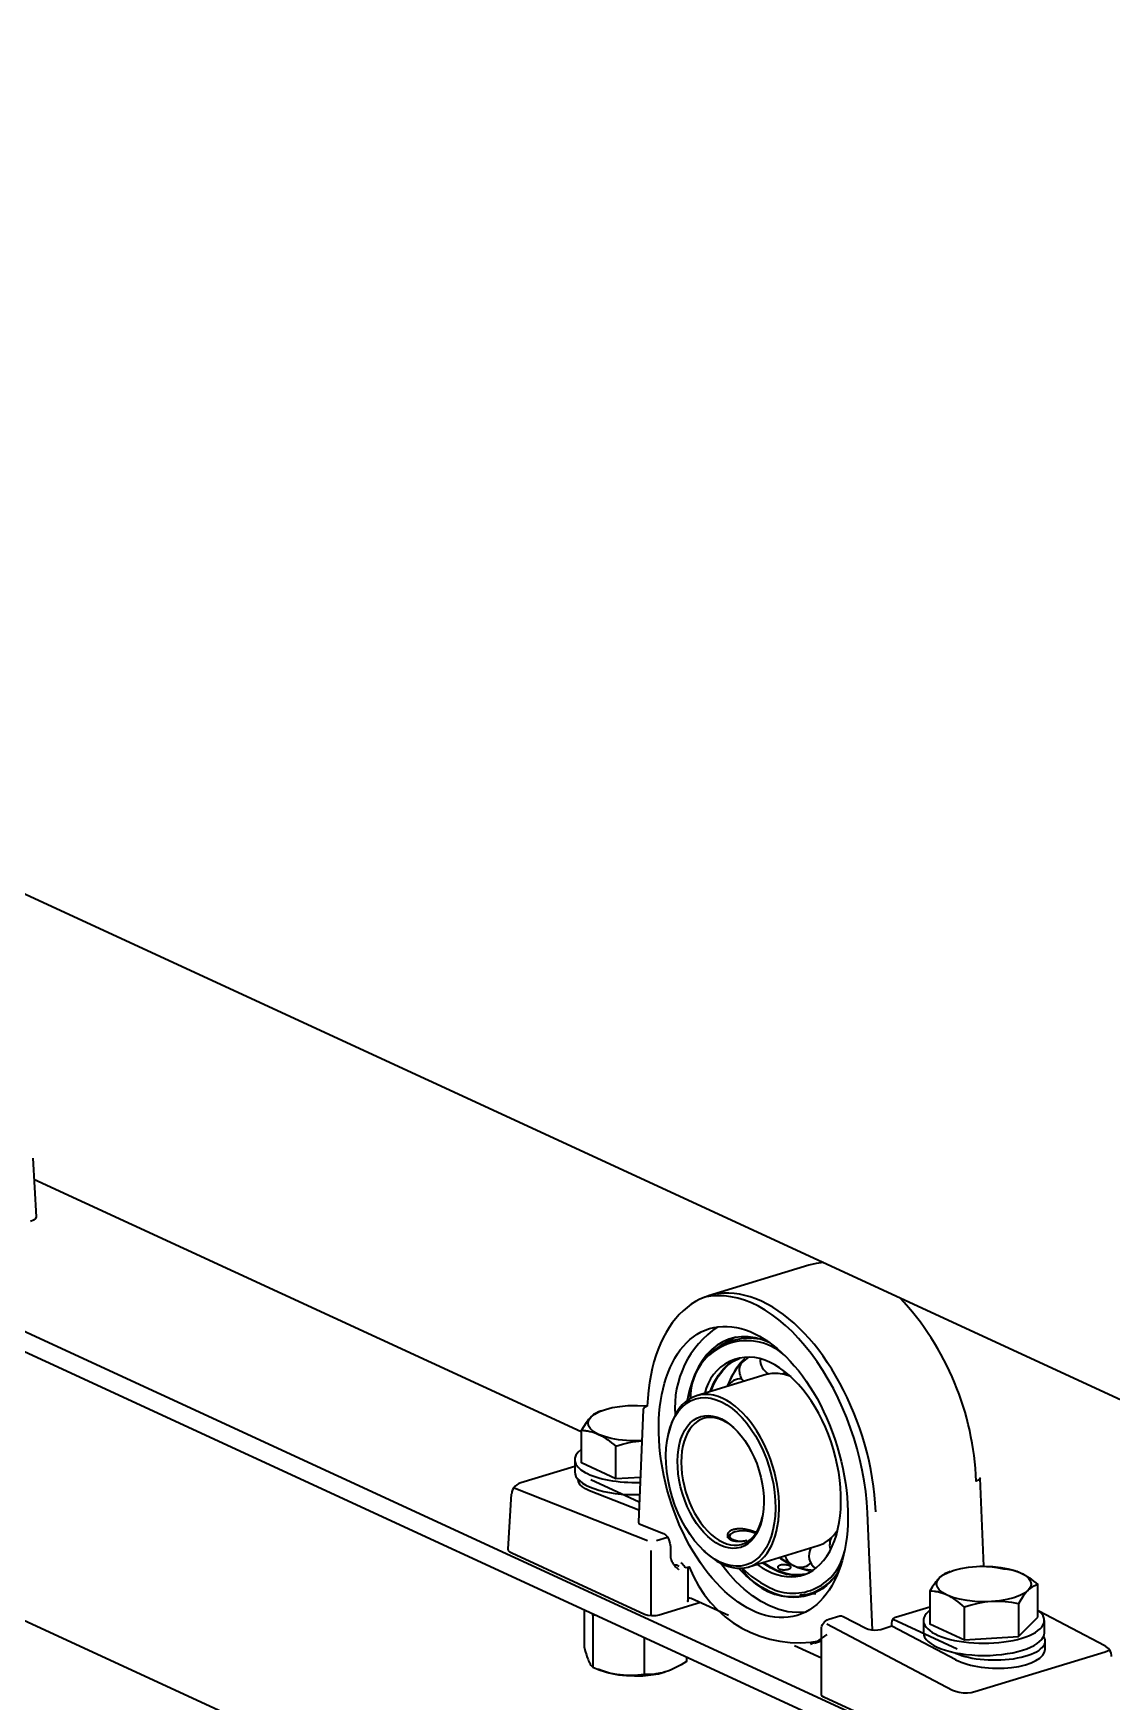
# Model space of a CAD drawing. Header units: millimetres. Extents: x -8400 to 8400, y -5940 to 5940.
# Drawn here: x 4568.2 to 4740.7, y 1988.8 to 2255.6 of the extents above; entities that cross this region are included whole.
import ezdxf

# ---------------------------------------------------------------- set-up
doc = ezdxf.new("R2010")
doc.units = ezdxf.units.MM
doc.layers.add('粗实线层', color=7, linetype='Continuous', lineweight=35)

msp = doc.modelspace()

# ---------------------------------------------------------------- linework, layer by layer
at = {"layer": '粗实线层', "linetype": 'Continuous', "lineweight": 35}
for points in [[(5429.862, 1647.928), (5429.862, 1649.826), (3411.605, 2580.833), (3427.906, 2585.814)], [(3411.605, 2580.833), (3411.605, 2578.936), (3411.713, 2578.203), (3412.025, 2577.617), (3412.506, 2577.242), (5429.848, 1646.656)], [(4478.241, 2158.802), (4938.353, 1946.556)], [(4568.096, 2075.695), (4568.641, 2066.3), (4568.543, 2066.016), (4568.224, 2065.757), (4567.713, 2065.545)], [(4655.852, 2031.893), (4568.278, 2072.29)], [(4692.252, 2058.559), (4676.198, 2053.654)], [(4694.634, 2058.982), (4693.425, 2058.841), (4692.252, 2058.559)], [(4451.743, 2054.766), (5424.763, 1605.918)], [(4680.535, 2047.08), (4678.533, 2045.963)], [(4676.487, 2038.345), (4677.074, 2039.737), (4677.783, 2040.967), (4678.605, 2042.019), (4679.53, 2042.882), (4680.547, 2043.543)], [(4676.587, 2038.375), (4677.125, 2039.639), (4677.764, 2040.767), (4678.5, 2041.749), (4679.322, 2042.574), (4680.223, 2043.234), (4681.194, 2043.721)], [(4682.582, 2043.865), (4681.552, 2043.014), (4680.639, 2041.938), (4679.853, 2040.652), (4679.208, 2039.176)], [(4681.425, 2043.05), (4680.547, 2041.887), (4679.805, 2040.583), (4679.265, 2039.334)], [(4685.405, 2041.07), (4674.3, 2037.677)], [(4689.368, 2040.744), (4688.34, 2041.096), (4687.327, 2041.269), (4686.345, 2041.26), (4685.404, 2041.07)], [(4665.7, 2030.502), (4664.383, 2030.466), (4663.07, 2030.517), (4661.8, 2030.652), (4660.612, 2030.868), (4659.543, 2031.158), (4658.623, 2031.514), (4657.882, 2031.924), (4657.342, 2032.376), (4657.02, 2032.857), (4656.925, 2033.351), (4657.06, 2033.844), (4657.42, 2034.321), (4657.996, 2034.767), (4658.769, 2035.168), (4659.717, 2035.513), (4660.809, 2035.792), (4662.014, 2035.994), (4663.294, 2036.115), (4664.852, 2036.149), (4666.394, 2036.061)], [(4666.392, 2036.009), (4665.94, 2035.786), (4665.771, 2035.495), (4664.987, 2017.469), (4665.081, 2017.272), (4665.367, 2017.103), (4668.986, 2015.673), (4669.326, 2015.458), (4669.635, 2015.101), (4669.882, 2014.641), (4670.042, 2014.123), (4670.097, 2013.602), (4670.097, 2012.217), (4670.098, 2012.116), (4670.104, 2012.018), (4670.114, 2011.922), (4670.128, 2011.828), (4670.144, 2011.735), (4670.165, 2011.644), (4670.176, 2011.599), (4670.188, 2011.555), (4670.201, 2011.511), (4670.215, 2011.467), (4670.277, 2011.299), (4670.349, 2011.141), (4670.429, 2010.991), (4670.518, 2010.849), (4670.566, 2010.781), (4670.615, 2010.715), (4670.665, 2010.65), (4670.717, 2010.586), (4670.824, 2010.465), (4670.935, 2010.348), (4671.049, 2010.236), (4671.165, 2010.127), (4671.224, 2010.073), (4671.283, 2010.02), (4671.313, 2009.993), (4671.342, 2009.967), (4671.357, 2009.954), (4671.372, 2009.94), (4671.387, 2009.927), (4671.402, 2009.914)], [(4659.1, 2035.303), (4658.604, 2035.114), (4658.207, 2034.927), (4658.012, 2034.807), (4657.815, 2034.667), (4657.618, 2034.505), (4657.42, 2034.321), (4657.371, 2034.272), (4657.321, 2034.22), (4657.296, 2034.194), (4657.271, 2034.168), (4657.247, 2034.141), (4657.222, 2034.114), (4657.123, 2034.003), (4657.024, 2033.887), (4656.828, 2033.641), (4656.633, 2033.376), (4656.246, 2032.797), (4655.864, 2032.16)], [(4680.597, 2032.26), (4679.553, 2033.123), (4678.48, 2033.746)], [(4661.383, 2024.392), (4655.864, 2026.938), (4655.864, 2032.16), (4656.201, 2032.141), (4656.543, 2032.107), (4656.629, 2032.095), (4656.716, 2032.083), (4656.801, 2032.07), (4656.888, 2032.056), (4657.06, 2032.024), (4657.233, 2031.987), (4657.579, 2031.9), (4657.926, 2031.793), (4658.274, 2031.664), (4658.623, 2031.514), (4658.974, 2031.341), (4659.325, 2031.147), (4659.369, 2031.121), (4659.413, 2031.095), (4659.457, 2031.068), (4659.501, 2031.041), (4659.589, 2030.987), (4659.676, 2030.931), (4659.85, 2030.816), (4660.024, 2030.698), (4660.368, 2030.448), (4660.709, 2030.183), (4661.047, 2029.905), (4661.383, 2029.614)], [(4669.812, 2031.707), (4669.74, 2031.381)], [(4665.298, 2024.629), (4661.383, 2024.392), (4661.383, 2029.614), (4662.446, 2029.938), (4663.519, 2030.201), (4664.06, 2030.306), (4664.603, 2030.392), (4665.553, 2030.492)], [(4654.821, 2026.388), (4646.2, 2023.754), (4645.867, 2023.633), (4645.563, 2023.461), (4645.267, 2023.221), (4645.014, 2022.926), (4644.851, 2022.647), (4644.753, 2022.344), (4644.737, 2022.204), (4644.736, 2022.06)], [(4654.821, 2027.46), (4654.821, 2025.51)], [(4645.072, 2023.004), (4645.368, 2022.857), (4666.419, 2014.538)], [(4655.357, 2024.317), (4655.357, 2024.202)], [(4665.07, 2019.381), (4657.165, 2022.505), (4656.531, 2022.797), (4656.024, 2023.119), (4655.656, 2023.464), (4655.432, 2023.828), (4655.357, 2024.202)], [(4665.126, 2020.678), (4657.4, 2024.242)], [(4674.937, 2004.632), (4668.335, 2002.614), (4667.754, 2002.499), (4667.101, 2002.476), (4666.473, 2002.549), (4665.967, 2002.706), (4644.728, 2012.503), (4644.408, 2012.692), (4644.215, 2012.904), (4644.158, 2013.127), (4644.703, 2022.022)], [(4702.437, 2000.215), (4701.653, 2018.97)], [(4667.878, 2014.556), (4669.64, 2015.095)], [(4683.756, 2015.818), (4683.701, 2015.844), (4683.621, 2015.88), (4683.536, 2015.916), (4683.446, 2015.952), (4683.352, 2015.987), (4683.303, 2016.005), (4683.254, 2016.022), (4683.204, 2016.039), (4683.153, 2016.056), (4683.048, 2016.089), (4682.942, 2016.121), (4682.831, 2016.153), (4682.718, 2016.183), (4682.689, 2016.19), (4682.66, 2016.197), (4682.632, 2016.205), (4682.602, 2016.212), (4682.544, 2016.226), (4682.485, 2016.239), (4682.365, 2016.265), (4682.246, 2016.288), (4682.124, 2016.31), (4682.003, 2016.33), (4681.941, 2016.339), (4681.879, 2016.348), (4681.817, 2016.355), (4681.755, 2016.363), (4681.631, 2016.376), (4681.508, 2016.385), (4681.386, 2016.393), (4681.265, 2016.397), (4681.144, 2016.399), (4681.024, 2016.397), (4680.965, 2016.395), (4680.906, 2016.392), (4680.847, 2016.389), (4680.789, 2016.384), (4680.676, 2016.373), (4680.565, 2016.358), (4680.458, 2016.34), (4680.352, 2016.319), (4680.301, 2016.307), (4680.25, 2016.295), (4680.224, 2016.288), (4680.2, 2016.281), (4680.175, 2016.274), (4680.151, 2016.266), (4680.056, 2016.236), (4679.966, 2016.201), (4679.88, 2016.165), (4679.799, 2016.125), (4679.722, 2016.082), (4679.65, 2016.037), (4679.583, 2015.988), (4679.521, 2015.939), (4679.465, 2015.887), (4679.415, 2015.833), (4679.37, 2015.778), (4679.331, 2015.722), (4679.322, 2015.707), (4679.313, 2015.693), (4679.305, 2015.678), (4679.297, 2015.663), (4679.282, 2015.634), (4679.269, 2015.604), (4679.248, 2015.545), (4679.232, 2015.485), (4679.223, 2015.425), (4679.219, 2015.365), (4679.219, 2015.336), (4679.221, 2015.305), (4679.225, 2015.275), (4679.23, 2015.246), (4679.244, 2015.187), (4679.264, 2015.129), (4679.291, 2015.073), (4679.323, 2015.018), (4679.361, 2014.965), (4679.405, 2014.913), (4679.43, 2014.888), (4679.455, 2014.862), (4679.482, 2014.838), (4679.51, 2014.815), (4679.572, 2014.769), (4679.637, 2014.726), (4679.708, 2014.686), (4679.785, 2014.648), (4679.867, 2014.613), (4679.952, 2014.581), (4680.041, 2014.552), (4680.135, 2014.527), (4680.232, 2014.504), (4680.333, 2014.484), (4680.359, 2014.479), (4680.385, 2014.475), (4680.412, 2014.471), (4680.439, 2014.467), (4680.492, 2014.46), (4680.547, 2014.453), (4680.657, 2014.443), (4680.769, 2014.435), (4680.884, 2014.43), (4681.001, 2014.428), (4681.06, 2014.428), (4681.12, 2014.428), (4681.181, 2014.429), (4681.242, 2014.431), (4681.364, 2014.437), (4681.486, 2014.445), (4681.608, 2014.455), (4681.731, 2014.468), (4681.855, 2014.482), (4681.978, 2014.499), (4682.009, 2014.503), (4682.04, 2014.507), (4682.071, 2014.512), (4682.102, 2014.517), (4682.163, 2014.527), (4682.224, 2014.537), (4682.413, 2014.571)], [(4679.743, 2015.579), (4679.435, 2015.318), (4679.273, 2015.131), (4679.219, 2014.934)], [(4683.721, 2015.597), (4683.594, 2015.684), (4683.44, 2015.765), (4682.957, 2015.929), (4682.365, 2016.033), (4681.719, 2016.067), (4681.075, 2016.028), (4680.49, 2015.919), (4680.017, 2015.751), (4679.697, 2015.537), (4679.559, 2015.297), (4679.617, 2015.053), (4679.863, 2014.826), (4680.276, 2014.637), (4680.82, 2014.502), (4681.447, 2014.433)], [(4682.659, 2010.318), (4693.764, 2013.711), (4694.649, 2014.079), (4695.469, 2014.621), (4696.212, 2015.329), (4696.868, 2016.196)], [(4667.029, 2002.479), (4667.029, 2012.929)], [(4675.359, 2012.991), (4675.601, 2012.76)], [(4670.675, 2010.637), (4671.059, 2010.624), (4671.457, 2010.385)], [(4672.903, 2010.268), (4672.903, 2004.79), (4672.974, 2005.147), (4673.168, 2005.343), (4673.434, 2005.325), (4679.378, 2002.583)], [(4691.654, 2003.067), (4690.283, 2002.997), (4688.872, 2003.14), (4687.435, 2003.497), (4685.985, 2004.064), (4684.611, 2004.79), (4683.248, 2005.693), (4681.909, 2006.766), (4680.602, 2008), (4679.34, 2009.386), (4678.133, 2010.911)], [(4691.119, 2008.945), (4689.906, 2008.926), (4688.656, 2009.123), (4687.386, 2009.537), (4686.111, 2010.16), (4684.847, 2010.986)], [(4691.754, 2009.159), (4690.676, 2009.021), (4689.56, 2009.064), (4688.418, 2009.288), (4687.26, 2009.691), (4686.1, 2010.269), (4684.947, 2011.016)], [(4687.568, 2011.817), (4688.928, 2010.954), (4690.298, 2010.327), (4691.657, 2009.946), (4692.986, 2009.815)], [(4687.701, 2011.658), (4688.68, 2011.083), (4690.518, 2010.213), (4692.387, 2009.666)], [(4714.868, 2009.578), (4714.371, 2009.388), (4713.974, 2009.202), (4713.779, 2009.082), (4713.583, 2008.942), (4713.386, 2008.78), (4713.188, 2008.596), (4713.138, 2008.546), (4713.088, 2008.495), (4713.064, 2008.469), (4713.039, 2008.443), (4713.014, 2008.416), (4712.989, 2008.389), (4712.89, 2008.278), (4712.792, 2008.162), (4712.595, 2007.915), (4712.401, 2007.651), (4712.014, 2007.072), (4711.631, 2006.435)], [(4717.151, 1998.667), (4717.151, 2003.889), (4716.815, 2004.18), (4716.476, 2004.458), (4716.136, 2004.723), (4715.791, 2004.972), (4715.618, 2005.091), (4715.444, 2005.206), (4715.356, 2005.262), (4715.269, 2005.316), (4715.225, 2005.343), (4715.181, 2005.369), (4715.137, 2005.396), (4715.093, 2005.422), (4714.741, 2005.616), (4714.391, 2005.789), (4713.65, 2006.199), (4713.11, 2006.651), (4712.788, 2007.132), (4712.692, 2007.626), (4712.827, 2008.119), (4713.188, 2008.596), (4713.764, 2009.042), (4714.537, 2009.443), (4715.484, 2009.788), (4716.577, 2010.067), (4717.781, 2010.269), (4719.061, 2010.39), (4720.378, 2010.426), (4721.691, 2010.375), (4722.961, 2010.24), (4724.148, 2010.024), (4725.219, 2009.733), (4726.138, 2009.378), (4726.878, 2008.968), (4727.418, 2008.515), (4727.741, 2008.035), (4727.836, 2007.541), (4727.702, 2007.048), (4727.341, 2006.571), (4727.142, 2006.365), (4726.945, 2006.138), (4726.749, 2005.892), (4726.554, 2005.627), (4726.167, 2005.048), (4725.784, 2004.41), (4724.723, 2004.606), (4723.65, 2004.739), (4723.11, 2004.779), (4722.566, 2004.8), (4722.292, 2004.802), (4722.018, 2004.799), (4721.949, 2004.797), (4721.88, 2004.795), (4721.811, 2004.793), (4721.742, 2004.79), (4721.605, 2004.784), (4721.467, 2004.776), (4720.918, 2004.732), (4720.371, 2004.667), (4719.827, 2004.581), (4719.287, 2004.476), (4718.214, 2004.213), (4717.151, 2003.889)], [(4719.061, 2010.39), (4719.611, 2010.412), (4720.158, 2010.413), (4720.701, 2010.393), (4721.242, 2010.353), (4722.315, 2010.22), (4723.378, 2010.024), (4723.716, 2010.005), (4724.058, 2009.97), (4724.144, 2009.959), (4724.23, 2009.947), (4724.316, 2009.934), (4724.402, 2009.92), (4724.575, 2009.888), (4724.747, 2009.851), (4725.093, 2009.764), (4725.44, 2009.657), (4725.789, 2009.528), (4726.138, 2009.378), (4726.488, 2009.205), (4726.84, 2009.011), (4726.884, 2008.985), (4726.928, 2008.958), (4726.972, 2008.932), (4727.016, 2008.905), (4727.103, 2008.851), (4727.191, 2008.795), (4727.365, 2008.68), (4727.538, 2008.562), (4727.882, 2008.312), (4728.224, 2008.047), (4728.562, 2007.769), (4728.898, 2007.478)], [(4725.685, 2009.569), (4725.661, 2009.578)], [(4690.835, 2005.845), (4693.372, 2006.046)], [(4725.784, 2004.41), (4725.784, 1999.188)], [(4656.326, 2003.477), (4656.326, 1997.515), (4656.496, 1996.855), (4656.669, 1996.255), (4656.756, 1995.979), (4656.844, 1995.722), (4656.932, 1995.485), (4657.02, 1995.267), (4657.042, 1995.216), (4657.064, 1995.167), (4657.075, 1995.142), (4657.086, 1995.118), (4657.097, 1995.095), (4657.109, 1995.071), (4657.153, 1994.982), (4657.197, 1994.898), (4657.284, 1994.747), (4657.371, 1994.617), (4657.544, 1994.412), (4657.715, 1994.274)], [(4657.715, 2002.534), (4657.626, 2002.883)], [(4658.242, 2002.602), (4657.715, 2002.534), (4657.715, 1994.274), (4658.721, 1993.869), (4659.736, 1993.526), (4660.248, 1993.381), (4660.763, 1993.254), (4661.28, 1993.148), (4661.8, 1993.062), (4663.07, 1992.927), (4664.383, 1992.876), (4665.7, 1992.912), (4666.98, 1993.033), (4668.184, 1993.236), (4669.277, 1993.514)], [(4705.533, 2000.869), (4705.516, 2001.267), (4705.586, 2001.691), (4705.814, 2002.055), (4706.135, 2002.261), (4711.631, 2003.94)], [(4705.726, 2001.95), (4715.986, 1997.217)], [(4710.588, 2001.734), (4710.588, 1999.785)], [(4740.688, 1996.003), (4740.698, 1996.097), (4740.7, 1996.189), (4740.641, 1996.504), (4740.51, 1996.803), (4740.361, 1997.043), (4740.185, 1997.258), (4739.983, 1997.442), (4739.76, 1997.599), (4739.693, 1997.639), (4739.624, 1997.676), (4729.063, 2003.246)], [(4729.941, 1999.785), (4729.941, 2001.734)], [(4665.886, 1999.066), (4665.886, 1993.104), (4664.881, 1992.989), (4663.866, 1992.936), (4663.355, 1992.936), (4662.84, 1992.957), (4662.581, 1992.975), (4662.321, 1992.998), (4662.256, 1993.005), (4662.191, 1993.012), (4662.126, 1993.02), (4662.06, 1993.028), (4661.93, 1993.044), (4661.8, 1993.062), (4660.355, 1993.338), (4659.1, 1993.724), (4658.561, 1993.93)], [(4692.503, 1997.953), (4693.887, 1998.607), (4695.187, 1999.476)], [(4695.137, 2001.228), (4715.259, 1990.616), (4715.74, 1990.419), (4716.321, 1990.276), (4716.961, 1990.196), (4717.618, 1990.186), (4718.248, 1990.245), (4718.808, 1990.369), (4739.691, 1996.75), (4740.062, 1996.891), (4740.348, 1997.062)], [(4694.27, 1995.713), (4689.982, 1997.691)], [(4693.162, 1998.13), (4694.27, 1998.468)], [(4730.056, 1997.177), (4730.056, 1998.454)], [(4672.668, 1995.938), (4672.668, 1995.177), (4672.252, 1994.913), (4671.832, 1994.661), (4671.727, 1994.601), (4671.621, 1994.541), (4671.515, 1994.482), (4671.41, 1994.424), (4671.197, 1994.312), (4670.985, 1994.204), (4670.56, 1994.001), (4670.133, 1993.818), (4669.706, 1993.655), (4669.277, 1993.514), (4668.846, 1993.393), (4668.414, 1993.293), (4668.36, 1993.283), (4668.306, 1993.272), (4668.252, 1993.262), (4668.198, 1993.252), (4668.09, 1993.233), (4667.983, 1993.216), (4667.769, 1993.184), (4667.556, 1993.158), (4667.133, 1993.12), (4666.714, 1993.1), (4666.299, 1993.095), (4665.886, 1993.104)], [(4669.893, 1993.724), (4669.926, 1993.737)]]:
    msp.add_lwpolyline(points, dxfattribs=at)
for points in [[(4720.232, 2010.41), (4719.643, 2024.504), (4719.485, 2024.255), (4719.022, 2024.042, 0.1802553), (4706.834, 2053.354)], [(4682.02, 2043.663, 0.4142177), (4681.723, 2040.106, 0.0164629), (4681.837, 2039.98)], [(4681.608, 2010.118), (4683.036, 2008.85), (4684.501, 2007.805), (4685.985, 2006.997, 0.49707), (4697.963, 2012.836)], [(4671.751, 2011.018), (4671.765, 2011.013), (4671.821, 2010.98), (4671.911, 2010.913), (4672.026, 2010.804), (4672.154, 2010.659), (4672.257, 2010.519), (4672.367, 2010.351), (4672.636, 2010.243), (4673.133, 2010.327, 0.3684481), (4694.27, 1998.542)], [(4697.111, 2009.818, -0.4183391), (4685.985, 2006.404), (4684.709, 2007.081), (4683.445, 2007.929), (4682.202, 2008.94), (4680.994, 2010.106)], [(4690.365, 2010.302, 0.126129), (4691.617, 2010.36, 0.1105493), (4692.575, 2010.904)], [(4715.886, 1979.678), (4694.647, 1989.476), (4694.367, 1989.663), (4694.27, 1989.874), (4694.27, 2000.324, -0.3297945), (4695.461, 2001.934), (4697.223, 2002.472), (4697.485, 2002.491), (4697.762, 2002.399), (4701.382, 2000.49), (4701.775, 2000.336), (4702.258, 2000.235), (4702.783, 2000.199), (4703.298, 2000.23), (4703.754, 2000.326), (4705.533, 2000.869), (4715.752, 1995.48)]]:
    msp.add_lwpolyline(points, format="xyb", dxfattribs=at)
for points in [[(4687.519, 2009.992), (4687.588, 2009.963), (4687.663, 2009.938), (4687.704, 2009.927), (4687.746, 2009.916), (4687.768, 2009.911), (4687.79, 2009.907), (4687.813, 2009.902), (4687.835, 2009.898), (4687.928, 2009.883), (4688.025, 2009.873), (4688.049, 2009.871), (4688.074, 2009.869), (4688.099, 2009.867), (4688.125, 2009.866), (4688.176, 2009.864), (4688.227, 2009.863), (4688.33, 2009.863), (4688.433, 2009.868), (4688.459, 2009.869), (4688.484, 2009.871), (4688.51, 2009.873), (4688.536, 2009.876), (4688.586, 2009.881), (4688.635, 2009.887), (4688.684, 2009.894), (4688.732, 2009.902), (4688.756, 2009.906), (4688.78, 2009.91), (4688.803, 2009.915), (4688.826, 2009.919), (4688.915, 2009.94), (4688.997, 2009.963), (4689.037, 2009.976), (4689.075, 2009.989), (4689.093, 2009.996), (4689.11, 2010.003), (4689.128, 2010.009), (4689.144, 2010.017), (4689.206, 2010.046), (4689.26, 2010.078), (4689.271, 2010.086), (4689.283, 2010.094), (4689.294, 2010.102), (4689.304, 2010.111), (4689.323, 2010.127), (4689.339, 2010.144), (4689.365, 2010.179), (4689.38, 2010.215), (4689.384, 2010.233), (4689.386, 2010.251), (4689.385, 2010.269), (4689.382, 2010.287), (4689.375, 2010.305), (4689.367, 2010.323), (4689.356, 2010.341), (4689.342, 2010.358), (4689.308, 2010.393), (4689.264, 2010.427), (4689.252, 2010.435), (4689.239, 2010.443), (4689.226, 2010.451), (4689.212, 2010.459), (4689.182, 2010.475), (4689.151, 2010.49), (4689.082, 2010.519), (4689.005, 2010.546), (4688.985, 2010.553), (4688.965, 2010.559), (4688.944, 2010.565), (4688.922, 2010.571), (4688.879, 2010.582), (4688.834, 2010.593), (4688.789, 2010.603), (4688.741, 2010.611), (4688.718, 2010.616), (4688.694, 2010.62), (4688.669, 2010.624), (4688.644, 2010.627), (4688.544, 2010.64), (4688.443, 2010.648), (4688.391, 2010.651), (4688.34, 2010.653), (4688.313, 2010.654), (4688.288, 2010.654), (4688.262, 2010.654), (4688.236, 2010.654), (4688.134, 2010.651), (4688.034, 2010.644), (4688.01, 2010.641), (4687.985, 2010.639), (4687.961, 2010.636), (4687.937, 2010.633), (4687.889, 2010.626), (4687.843, 2010.618), (4687.755, 2010.599), (4687.671, 2010.576), (4687.651, 2010.57), (4687.632, 2010.563), (4687.613, 2010.557), (4687.594, 2010.55), (4687.558, 2010.536), (4687.525, 2010.52), (4687.493, 2010.505), (4687.463, 2010.488), (4687.435, 2010.471), (4687.409, 2010.453), (4687.365, 2010.416), (4687.329, 2010.377), (4687.316, 2010.358), (4687.304, 2010.337), (4687.294, 2010.317), (4687.288, 2010.296), (4687.283, 2010.255), (4687.287, 2010.214), (4687.29, 2010.203), (4687.293, 2010.193), (4687.297, 2010.183), (4687.302, 2010.172), (4687.313, 2010.152), (4687.326, 2010.133), (4687.342, 2010.114), (4687.36, 2010.095), (4687.37, 2010.085), (4687.381, 2010.076), (4687.392, 2010.067), (4687.404, 2010.058), (4687.457, 2010.024)], [(4728.898, 2002.256), (4728.898, 2007.478), (4728.515, 2007.36), (4728.128, 2007.177), (4727.933, 2007.058), (4727.737, 2006.918), (4727.638, 2006.84), (4727.539, 2006.756), (4727.515, 2006.734), (4727.489, 2006.712), (4727.465, 2006.689), (4727.44, 2006.666), (4727.39, 2006.619), (4727.341, 2006.571), (4726.765, 2006.125), (4725.992, 2005.723), (4725.044, 2005.378), (4723.952, 2005.1), (4722.747, 2004.897), (4721.467, 2004.776), (4720.151, 2004.741), (4718.838, 2004.792), (4717.568, 2004.927), (4716.38, 2005.143), (4715.31, 2005.433), (4714.391, 2005.789), (4714.042, 2005.939), (4713.693, 2006.068), (4713.347, 2006.175), (4713, 2006.262), (4712.828, 2006.299), (4712.655, 2006.331), (4712.569, 2006.345), (4712.483, 2006.358), (4712.397, 2006.37), (4712.311, 2006.381), (4711.969, 2006.416), (4711.631, 2006.435), (4711.631, 2001.213), (4717.151, 1998.667), (4725.784, 1999.188)]]:
    msp.add_lwpolyline(points, close=True, dxfattribs=at)
for centre, radius, start, end in [((4686.237, 2035.886), 15.408, 123.6181, 184.56612), ((4682.778, 2037.357), 9.524, 72.7954, 180.82588), ((4682.329, 2037.478), 9.014, 47.68062, 181.40774), ((4682.68, 2036.644), 7.215, 62.73712, 168.55368), ((4686.967, 2043.461), 2.524, 176.50051, 244.2205), ((4686.965, 2043.464), 2.529, 294.77737, 307.95252), ((4681.434, 2037.888), 2.524, 88.4683, 148.75583), ((4698.109, 2013.836), 2.524, 153.8834, 198.61566), ((4698.101, 2013.847), 2.51, 120.62461, 124.5499), ((4690.879, 2012.774), 2.524, 195.77993, 236.42203), ((4694.792, 2012.111), 2.524, 150.53158, 234.40761), ((4694.794, 2012.117), 2.518, 69.69634, 76.19284), ((4689.484, 2014.788), 9.219, 210.47867, 323.88083)]:
    msp.add_arc(centre, radius, start, end, dxfattribs=at)
for centre, major_axis, ratio, start_param, end_param in [((4684.679, 2025.891), (-8.481, 27.763), 0.5850405, 4.2936942, 7.3101901), ((4683.372, 2025.487), (-8.479, 27.768), 0.5850835, 4.3024382, 6.2430617), ((4685.991, 2026.273), (-6.276, 20.538), 0.5847665, 5.8007322, 7.1412721), ((4685.985, 2026.29), (-5.285, 17.3), 0.5850303, 2.4828005, 5.8019611), ((4678.487, 2023.982), (-4.188, 13.696), 0.5846842, 5.8020668, 7.0884586), ((4678.48, 2023.998), (-4.18, 13.678), 0.5850328, 2.3358265, 5.8017712), ((4678.48, 2023.998), (-3.073, 10.057), 0.5850585, 5.8019006, 10.2305691), ((4664.504, 2027.461), (9.701, 0.002), 0.375325, 2.6731784, 4.7908575), ((4664.506, 2025.513), (9.709, 0.003), 0.3753774, 3.1415285, 4.7816942), ((4720.264, 2001.734), (9.672, 0), 0.375405, 2.6729881, 6.7516745), ((4720.264, 1999.785), (-9.684, 0), 0.3753926, 0.0000251, 3.1415773), ((4722.001, 1998.454), (8.078, 0.001), 0.3754054, 3.824425, 6.5300934), ((4722.001, 1997.387), (-8.072, 0.254), 0.4072845, 0.6954654, 3.1546803)]:
    msp.add_ellipse(centre, major_axis=major_axis, ratio=ratio, start_param=start_param, end_param=end_param, dxfattribs=at)
for centre, major_axis, ratio in [((4683.375, 2025.493), (-7.007, 22.933), 0.5850498), ((4678.154, 2023.898), (-4.057, 13.277), 0.585041), ((4678.154, 2023.898), (-3.196, 10.46), 0.5850666)]:
    msp.add_ellipse(centre, major_axis=major_axis, ratio=ratio, dxfattribs=at)

doc.saveas('drawing.dxf')
